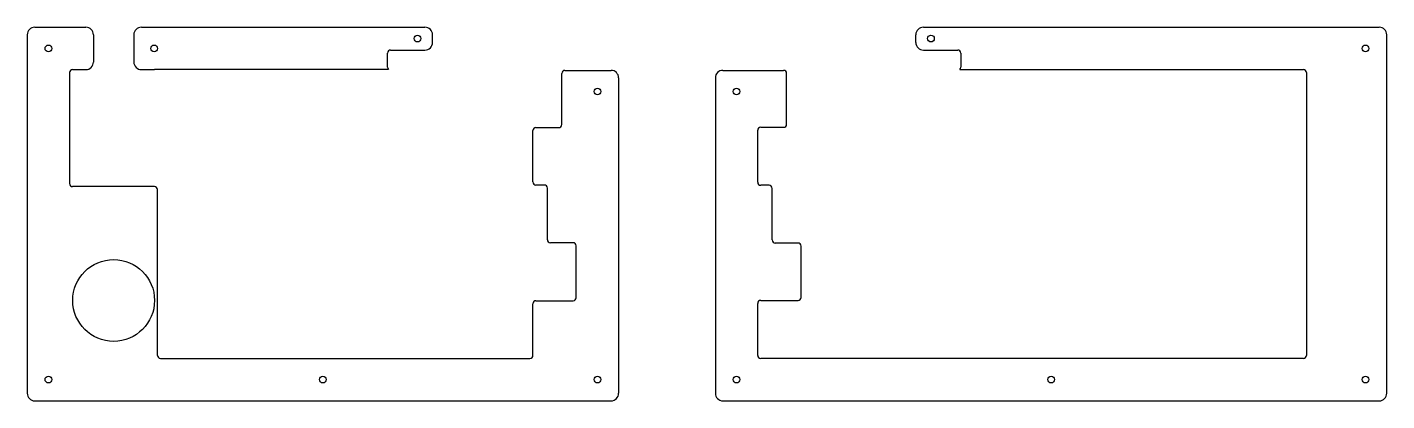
# Model space of a CAD drawing. Header units: millimetres. Extents: x 31 to 480, y 26 to 149.
import ezdxf

# ---------------------------------------------------------------- set-up
doc = ezdxf.new("R2010")
doc.units = ezdxf.units.MM

msp = doc.modelspace()

# ---------------------------------------------------------------- linework, layer by layer
for p, q in [((33.82, 148.95), (50.7, 148.95)), ((69, 148.95), (162.61, 148.95)), ((327.11, 148.95), (477.55, 148.95)), ((31.32, 146.45), (31.32, 28.1)), ((53.2, 146.45), (53.2, 137.45)), ((66.5, 146.45), (66.5, 137.45)), ((165.11, 143.91), (165.11, 146.45)), ((324.61, 143.91), (324.61, 146.45)), ((480.05, 28.1), (480.05, 146.45)), ((150.26, 135.7), (150.26, 140.41)), ((151.26, 141.41), (162.61, 141.41)), ((327.11, 141.41), (338.42, 141.41)), ((339.42, 140.41), (339.42, 135.7)), ((46.32, 134.95), (50.7, 134.95)), ((69, 134.95), (73.31, 134.95)), ((150.6, 134.95), (73.31, 134.95)), ((208.76, 134.7), (224.02, 134.7)), ((260.94, 134.7), (280.96, 134.7)), ((339.08, 134.95), (452.51, 134.95)), ((45.32, 133.95), (45.32, 97.32)), ((207.76, 116.8), (207.76, 133.7)), ((226.52, 132.2), (226.52, 28.1)), ((258.44, 132.2), (258.44, 28.1)), ((281.96, 116.9), (281.96, 133.7)), ((453.51, 133.95), (453.51, 40.6)), ((198.23, 97.85), (198.23, 114.8)), ((199.23, 115.8), (206.76, 115.8)), ((272.44, 97.75), (272.44, 114.9)), ((273.44, 115.9), (280.96, 115.9)), ((73.31, 96.32), (46.32, 96.32)), ((74.31, 40.6), (74.31, 95.32)), ((202, 96.85), (199.23, 96.85)), ((203, 78.8), (203, 95.85)), ((276.2, 96.75), (273.44, 96.75)), ((277.2, 78.7), (277.2, 95.75)), ((211.52, 77.8), (204, 77.8)), ((212.52, 59.65), (212.52, 76.8)), ((285.73, 77.7), (278.2, 77.7)), ((286.73, 59.75), (286.73, 76.7)), ((199.23, 58.65), (211.52, 58.65)), ((273.44, 58.75), (285.73, 58.75)), ((198.23, 40.6), (198.23, 57.65)), ((272.44, 40.6), (272.44, 57.75)), ((75.31, 39.6), (197.23, 39.6)), ((452.51, 39.6), (273.44, 39.6)), ((33.82, 25.6), (224.02, 25.6)), ((260.94, 25.6), (477.55, 25.6))]:
    msp.add_line(p, q)
for centre, radius in [((160.11, 145.18), 1.1), ((329.61, 145.18), 1.1), ((38.32, 141.95), 1.1), ((73.2, 141.95), 1.1), ((473.05, 141.95), 1.1), ((219.52, 127.7), 1.1), ((265.44, 127.7), 1.1), ((59.85, 58.74), 13.5), ((38.32, 32.6), 1.1), ((128.92, 32.6), 1.1), ((219.52, 32.6), 1.1), ((265.44, 32.6), 1.1), ((369.25, 32.6), 1.1), ((473.05, 32.6), 1.1)]:
    msp.add_circle(centre, radius)
for centre, radius, start, end in [((33.82, 146.45), 2.5, 90, 180), ((50.7, 146.45), 2.5, 0, 90), ((69, 146.45), 2.5, 90, 180), ((162.61, 146.45), 2.5, 0, 90), ((327.11, 146.45), 2.5, 90, 180), ((477.55, 146.45), 2.5, 0, 90), ((162.61, 143.91), 2.5, 270, 0), ((327.11, 143.91), 2.5, 180, 270), ((151.26, 140.41), 1, 90, 180), ((338.42, 140.41), 1, 0, 90), ((46.32, 133.95), 1, 90, 180), ((50.7, 137.45), 2.5, 270, 0), ((69, 137.45), 2.5, 180, 270), ((151.26, 135.7), 1, 180, 228.5904), ((208.76, 133.7), 1, 90, 180), ((224.02, 132.2), 2.5, 0, 90), ((260.94, 132.2), 2.5, 90, 180), ((280.96, 133.7), 1, 360, 90), ((338.42, 135.7), 1, 311.4096, 0), ((452.51, 133.95), 1, 0, 90), ((206.76, 116.8), 1, 270, 360), ((280.96, 116.9), 1, 270, 360), ((199.23, 114.8), 1, 90, 180), ((273.44, 114.9), 1, 90, 180), ((46.32, 97.32), 1, 180, 270), ((73.31, 95.32), 1, 0, 90), ((199.23, 97.85), 1, 180, 270), ((202, 95.85), 1, 0, 90), ((273.44, 97.75), 1, 180, 270), ((276.2, 95.75), 1, 0, 90), ((204, 78.8), 1, 180, 270), ((211.52, 76.8), 1, 360, 90), ((278.2, 78.7), 1, 180, 270), ((285.73, 76.7), 1, 0, 90), ((199.23, 57.65), 1, 90, 180), ((211.52, 59.65), 1, 270, 360), ((273.44, 57.75), 1, 90, 180), ((285.73, 59.75), 1, 270, 0), ((75.31, 40.6), 1, 180, 270), ((197.23, 40.6), 1, 270, 0), ((273.44, 40.6), 1, 180, 270), ((452.51, 40.6), 1, 270, 0), ((33.82, 28.1), 2.5, 180, 270), ((224.02, 28.1), 2.5, 270, 0), ((260.94, 28.1), 2.5, 180, 270), ((477.55, 28.1), 2.5, 270, 0)]:
    msp.add_arc(centre, radius, start, end)

doc.saveas('drawing.dxf')
